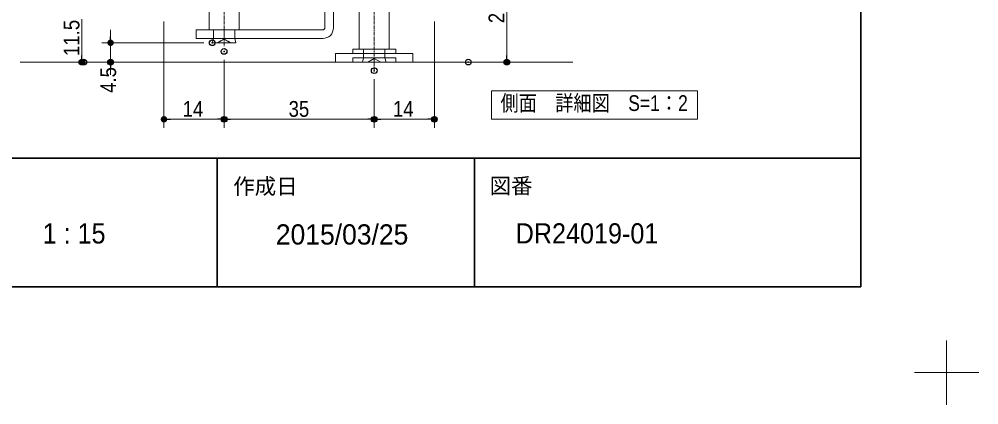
# Model space of a CAD drawing. Units: millimetres, scale not verified. Extents: x -4547 to 4547, y -2284 to 2284.
# Drawn here: x 188 to 1866, y -2284 to -1610 of the extents above; entities that cross this region are included whole.
import ezdxf
from ezdxf.enums import TextEntityAlignment as Align

# ---------------------------------------------------------------- set-up
doc = ezdxf.new("R2010")
doc.units = ezdxf.units.MM
doc.header["$LTSCALE"] = 20
doc.header["$PDMODE"] = 32
doc.header["$PDSIZE"] = 10
for name, pattern in [('USER1', [2.91, 1.76, -0.4, 0.35, -0.4]), ('USER2', [1.11, 0.71, -0.4]), ('USER4', [9.172222, 5.997222, -1.058333, 1.058333, -1.058333])]:
    doc.linetypes.add(name, pattern=pattern)
for name, color, linetype, lineweight in [('0-0_1図面枠', 7, 'Continuous', 20), ('0-1_3一般', 7, 'Continuous', 15), ('0-2_2寸法-2', 7, 'Continuous', 15), ('0-3_0', 7, 'Continuous', 25), ('0-5_2寸法-1', 7, 'Continuous', 15)]:
    doc.layers.add(name, color=color, linetype=linetype, lineweight=lineweight)
doc.layers.add('0-4_Defpoints', color=7, linetype='Continuous')
doc.styles.add('ＭＳ Ｐゴシック', font='')
doc.styles.get('ＭＳ Ｐゴシック').set_extended_font_data('MS PGothic')

# ---------------------------------------------------------------- blocks, each defined once
blk = doc.blocks.new('グループ')
at = {"layer": '0-0_1図面枠', "lineweight": 15}
for p, q in [((63000, -43425), (63000, -45675)), ((64125, -44550), (61875, -44550))]:
    blk.add_line(p, q, dxfattribs=at)
blk = doc.blocks.new('グループ-2')
at = {"layer": '0-0_1図面枠', "lineweight": 35}
for p, q in [((-60000, -37050), (60000, -37050)), ((37500, -37050), (37500, -41550)), ((46500, -37050), (46500, -41550))]:
    blk.add_line(p, q, dxfattribs=at)
blk.add_lwpolyline([(-60000, 41550), (60000, 41550), (60000, -41550), (-60000, -41550)], close=True, dxfattribs=at)
blk = doc.blocks.new('図面枠')
at = {"layer": '0-0_1図面枠'}
for name in ['グループ', 'グループ-2']:
    blk.add_blockref(name, (0, 0), dxfattribs=at)
at = {"layer": '0-0_1図面枠', "style": 'ＭＳ Ｐゴシック'}
for s, p in [('作成日', (38062.5, -38477.4)), ('図番', (47024.9, -38463.2))]:
    blk.add_text(s, height=550.3, dxfattribs=at).set_placement(p, align=Align.BOTTOM_LEFT)
at = {"layer": '0-0_1図面枠', "style": 'ＭＳ Ｐゴシック', "width": 0.95}
blk.add_text('1 : 15', height=707.5, dxfattribs=at).set_placement((31400.2, -40249), align=Align.BOTTOM_LEFT)
blk = doc.blocks.new('グループ-44')
at = {"layer": '0-1_3一般', "linetype": 'USER4', "lineweight": 5}
for p, q in [((37742.6, -20697.1), (37742.6, -33143.2)), ((42992.6, -20697.1), (42992.6, -33996.3))]:
    blk.add_line(p, q, dxfattribs=at)
blk = doc.blocks.new('グループ-46')
at = {"layer": '0-1_3一般', "lineweight": 5}
for p, q in [((42992.6, -29571.3), (42992.6, -29496.3)), ((42280.1, -29796.3), (42355.1, -29721.3)), ((42280.1, -30696.3), (42280.1, -29796.3)), ((42355.1, -29721.3), (42392.6, -29721.3)), ((42842.6, -29646.3), (42655.1, -29646.3)), ((42692.6, -29871.3), (42655.1, -29646.3)), ((42667.6, -29721.3), (43317.6, -29721.3)), ((43142.6, -29646.3), (42842.6, -29646.3)), ((43330.1, -29646.3), (43142.6, -29646.3)), ((43292.6, -29871.3), (43330.1, -29646.3)), ((43317.6, -29721.3), (43592.6, -29721.3)), ((43705.1, -29796.3), (43630.1, -29721.3)), ((43705.1, -29796.3), (43705.1, -30696.3)), ((42692.6, -30621.3), (42692.6, -29871.3)), ((43292.6, -30621.3), (43292.6, -29871.3)), ((43307.6, -30621.3), (43307.6, -29871.3)), ((42130.1, -30246.3), (43855.1, -30246.3)), ((42280.1, -30696.3), (42355.1, -30771.3)), ((42467.6, -30771.3), (42392.6, -30771.3)), ((42467.6, -30621.3), (42692.6, -30621.3)), ((42467.6, -30621.3), (42467.6, -33246.3)), ((43517.6, -30771.3), (42467.6, -30771.3)), ((42677.6, -30621.3), (43307.6, -30621.3)), ((43292.6, -30621.3), (43517.6, -30621.3)), ((43307.6, -30621.3), (43592.6, -30621.3)), ((43517.6, -30621.3), (43517.6, -33246.3)), ((43630.1, -30771.3), (43592.6, -30771.3)), ((43705.1, -30696.3), (43630.1, -30771.3)), ((42992.6, -30996.3), (42992.6, -30921.3)), ((41642.6, -33396.3), (41918.5, -33396.3)), ((41642.6, -33696.3), (41642.6, -33396.3)), ((41918.5, -33396.3), (42617.6, -33396.3)), ((42617.6, -33246.3), (42467.6, -33246.3)), ((42617.6, -33546.3), (42617.6, -33246.3)), ((42617.6, -33246.3), (42617.6, -33546.3)), ((42617.6, -33396.3), (43367.6, -33396.3)), ((43367.6, -33246.3), (43367.6, -33546.3)), ((43517.6, -33246.3), (43367.6, -33246.3)), ((43367.6, -33546.3), (43367.6, -33246.3)), ((43367.6, -33396.3), (44066.6, -33396.3)), ((44066.6, -33396.3), (44342.6, -33396.3)), ((44342.6, -33696.3), (44342.6, -33396.3)), ((41918.5, -33696.3), (41642.6, -33696.3)), ((42542.6, -33696.3), (41918.5, -33696.3)), ((42617.6, -33546.3), (42580.1, -33696.3)), ((42580.1, -33696.3), (42767.6, -33696.3)), ((42617.6, -33696.3), (43367.6, -33696.3)), ((43405.1, -33696.3), (43367.6, -33546.3)), ((44342.6, -33696.3), (44066.6, -33696.3))]:
    blk.add_line(p, q, dxfattribs=at)
for points in [[(42392.6, -29871.3), (42392.6, -29721.3), (42667.6, -29721.3)], [(43142.6, -29646.3), (42992.6, -29732.9), (42842.6, -29646.3)], [(43592.6, -29871.3), (43592.6, -29721.3), (43630.1, -29721.3)], [(42392.6, -29871.3), (42677.6, -29871.3), (43307.6, -29871.3), (43592.6, -29871.3)], [(42392.6, -30621.3), (42677.6, -30621.3), (42677.6, -29871.3)], [(42392.6, -30621.3), (42392.6, -30771.3), (42355.1, -30771.3)], [(43592.6, -30621.3), (43592.6, -30771.3), (43517.6, -30771.3)], [(43742.6, -33396.3), (43742.6, -33246.3), (42242.6, -33246.3), (42242.6, -33396.3)], [(42242.6, -33696.3), (42242.6, -33546.3), (43742.6, -33546.3), (43742.6, -33696.3)], [(44066.6, -33696.3), (43442.6, -33696.3), (42542.6, -33696.3)], [(43217.6, -33696.3), (42992.6, -33566.4), (42767.6, -33696.3)], [(42767.6, -33696.3), (43217.6, -33696.3), (43405.1, -33696.3)]]:
    blk.add_lwpolyline(points, dxfattribs=at)
blk = doc.blocks.new('グループ-56')
at = {"layer": '0-1_3一般', "lineweight": 5}
for p, q in [((30617.6, -33696.3), (41117.6, -33696.3)), ((41117.6, -33696.3), (49937.6, -33696.3))]:
    blk.add_line(p, q, dxfattribs=at)
blk = doc.blocks.new('グループ-58')
at = {"layer": '0-1_3一般'}
for name in ['グループ-56', 'グループ-44', 'グループ-46']:
    blk.add_blockref(name, (0, 0), dxfattribs=at)
blk = doc.blocks.new('グループ-59')
at = {"layer": '0-1_3一般'}
for p, q in [((41567.6, -25221.3), (41567.6, -27816.3)), ((41267.6, -26451.3), (41267.6, -25791.3)), ((41567.6, -25791.3), (41567.6, -26451.3)), ((41267.6, -28476.3), (41267.6, -27816.3)), ((41567.6, -27816.3), (41567.6, -28476.3)), ((41267.6, -32496.3), (41267.6, -28476.3)), ((41567.6, -28476.3), (41567.6, -32496.3)), ((37105.1, -29721.3), (37030.1, -29796.3)), ((38455.1, -29796.3), (37030.1, -29796.3)), ((37030.1, -30696.3), (37030.1, -29796.3)), ((37105.1, -29721.3), (37142.6, -29721.3)), ((37142.6, -29721.3), (38342.6, -29721.3)), ((37592.6, -29646.3), (37405.1, -29646.3)), ((37405.1, -29646.3), (37423.8, -29721.3)), ((37892.6, -29646.3), (37592.6, -29646.3)), ((38080.1, -29646.3), (37892.6, -29646.3)), ((38080.1, -29646.3), (38061.3, -29721.3)), ((38342.6, -29721.3), (38380.1, -29721.3)), ((38380.1, -29721.3), (38455.1, -29796.3)), ((38455.1, -29796.3), (38455.1, -30696.3)), ((37030.1, -30696.3), (38455.1, -30696.3)), ((37105.1, -30771.3), (37030.1, -30696.3)), ((37142.6, -30771.3), (37105.1, -30771.3)), ((38342.6, -30771.3), (37142.6, -30771.3)), ((37217.6, -32571.3), (37217.6, -30771.3)), ((38267.6, -32571.3), (38267.6, -30771.3)), ((38380.1, -30771.3), (38342.6, -30771.3)), ((38380.1, -30771.3), (38455.1, -30696.3)), ((36767.6, -32571.3), (37367.6, -32571.3)), ((38267.6, -32571.3), (37217.6, -32571.3)), ((37367.6, -32571.3), (38117.6, -32571.3)), ((38117.6, -32871.3), (37367.6, -32871.3)), ((38117.6, -32571.3), (41192.6, -32571.3)), ((38155.1, -33021.3), (38117.6, -32871.3)), ((41192.6, -32871.3), (38117.6, -32871.3))]:
    blk.add_line(p, q, dxfattribs=at)
at = {"layer": '0-1_3一般', "linetype": 'USER2'}
for p, q in [((41567.6, -25791.3), (41267.6, -25791.3)), ((41567.6, -26451.3), (41267.6, -26451.3)), ((41567.6, -27816.3), (41267.6, -27816.3)), ((41567.6, -28476.3), (41267.6, -28476.3)), ((37142.6, -29721.3), (37142.6, -29871.3)), ((37423.8, -29721.3), (37442.6, -29796.3)), ((37442.6, -29796.3), (37442.6, -30621.3)), ((38061.3, -29721.3), (38042.6, -29796.3)), ((38042.6, -29796.3), (38042.6, -30621.3)), ((38342.6, -29721.3), (38342.6, -29871.3)), ((37427.6, -29871.3), (37142.6, -29871.3)), ((37427.6, -30621.3), (37427.6, -29871.3)), ((38342.6, -29871.3), (38057.6, -29871.3)), ((37427.6, -30621.3), (37142.6, -30621.3)), ((37142.6, -30771.3), (37142.6, -30621.3)), ((37217.6, -30771.3), (37217.6, -30621.3)), ((38057.6, -30621.3), (37427.6, -30621.3)), ((38042.6, -30621.3), (38267.6, -30621.3)), ((38342.6, -30621.3), (38057.6, -30621.3)), ((38267.6, -30771.3), (38267.6, -30621.3)), ((38342.6, -30771.3), (38342.6, -30621.3)), ((37367.6, -32571.3), (37367.6, -32871.3)), ((37367.6, -32871.3), (37367.6, -32571.3)), ((38117.6, -32871.3), (38117.6, -32571.3)), ((38117.6, -32871.3), (38117.6, -32571.3))]:
    blk.add_line(p, q, dxfattribs=at)
at = {"layer": '0-1_3一般', "linetype": 'USER1'}
for p, q in [((41567.6, -26121.3), (41267.6, -26121.3)), ((41567.6, -28146.3), (41267.6, -28146.3)), ((37742.6, -29732.9), (37742.6, -29421.3)), ((37742.6, -29571.3), (37742.6, -29496.3)), ((38605.1, -30246.3), (36880.1, -30246.3)), ((37742.6, -30996.3), (37742.6, -30921.3)), ((37742.6, -32871.3), (37742.6, -32571.3))]:
    blk.add_line(p, q, dxfattribs=at)
at = {"layer": '0-1_3一般'}
for points in [[(41267.6, -27816.3), (41267.6, -25221.3), (41567.6, -25221.3)], [(37367.6, -32871.3), (36767.6, -32871.3), (36767.6, -32571.3)], [(37367.6, -32871.3), (37330.1, -33021.3), (38155.1, -33021.3)]]:
    blk.add_lwpolyline(points, dxfattribs=at)
at = {"layer": '0-1_3一般', "linetype": 'USER2'}
for points in [[(37892.6, -29646.3), (37742.6, -29732.9), (37592.6, -29646.3)], [(38057.6, -30621.3), (38057.6, -29871.3), (37427.6, -29871.3)], [(37217.6, -30621.3), (37442.6, -30621.3), (38042.6, -30621.3)], [(37967.6, -33021.3), (37742.6, -32891.4), (37517.6, -33021.3)]]:
    blk.add_lwpolyline(points, dxfattribs=at)
at = {"layer": '0-1_3一般'}
for radius in [375, 75]:
    blk.add_arc((41192.6, -32496.3), radius, 270, 0, dxfattribs=at)
blk = doc.blocks.new('_Dot')
at = {"layer": '0-3_0'}
blk.add_line((-10, 0), (-20, 0), dxfattribs=at)
for points in [[(0, 0), (-10, 0), (-9.92, 1.25)], [(0, 0), (-9.92, -1.25), (-10, 0)], [(0, 0), (-9.92, 1.25), (-9.69, 2.49)], [(0, 0), (-9.69, -2.49), (-9.92, -1.25)], [(0, 0), (-9.69, 2.49), (-9.3, 3.68)], [(0, 0), (-9.3, -3.68), (-9.69, -2.49)], [(0, 0), (-9.3, 3.68), (-8.76, 4.82)], [(0, 0), (-8.76, -4.82), (-9.3, -3.68)], [(0, 0), (-8.76, 4.82), (-8.09, 5.88)], [(0, 0), (-8.09, -5.88), (-8.76, -4.82)], [(0, 0), (-8.09, 5.88), (-7.29, 6.85)], [(0, 0), (-7.29, -6.85), (-8.09, -5.88)], [(0, 0), (-7.29, 6.85), (-6.37, 7.71)], [(0, 0), (-6.37, -7.71), (-7.29, -6.85)], [(0, 0), (-6.37, 7.71), (-5.36, 8.44)], [(0, 0), (-5.36, -8.44), (-6.37, -7.71)], [(0, 0), (-5.36, 8.44), (-4.26, 9.05)], [(0, 0), (-4.26, -9.05), (-5.36, -8.44)], [(0, 0), (-4.26, 9.05), (-3.09, 9.51)], [(0, 0), (-3.09, -9.51), (-4.26, -9.05)], [(0, 0), (-3.09, 9.51), (-1.87, 9.82)], [(0, 0), (-1.87, -9.82), (-3.09, -9.51)], [(0, 0), (-1.87, 9.82), (-0.63, 9.98)], [(0, 0), (-0.63, -9.98), (-1.87, -9.82)], [(0, 0), (-0.63, 9.98), (0.63, 9.98)], [(0, 0), (0.63, -9.98), (-0.63, -9.98)], [(0, 0), (0.63, 9.98), (1.87, 9.82)], [(0, 0), (1.87, 9.82), (3.09, 9.51)], [(0, 0), (3.09, 9.51), (4.26, 9.05)], [(0, 0), (4.26, 9.05), (5.36, 8.44)], [(0, 0), (5.36, 8.44), (6.37, 7.71)], [(0, 0), (6.37, 7.71), (7.29, 6.85)], [(0, 0), (7.29, 6.85), (8.09, 5.88)], [(0, 0), (8.09, 5.88), (8.76, 4.82)], [(0, 0), (8.76, 4.82), (9.3, 3.68)], [(0, 0), (9.3, 3.68), (9.69, 2.49)], [(0, 0), (9.69, 2.49), (9.92, 1.25)], [(0, 0), (9.92, 1.25), (10, 0)], [(0, 0), (1.87, -9.82), (0.63, -9.98)], [(0, 0), (3.09, -9.51), (1.87, -9.82)], [(0, 0), (4.26, -9.05), (3.09, -9.51)], [(0, 0), (5.36, -8.44), (4.26, -9.05)], [(0, 0), (6.37, -7.71), (5.36, -8.44)], [(0, 0), (7.29, -6.85), (6.37, -7.71)], [(0, 0), (8.09, -5.88), (7.29, -6.85)], [(0, 0), (8.76, -4.82), (8.09, -5.88)], [(0, 0), (9.3, -3.68), (8.76, -4.82)], [(0, 0), (9.69, -2.49), (9.3, -3.68)], [(0, 0), (9.92, -1.25), (9.69, -2.49)], [(0, 0), (10, 0), (9.92, -1.25)]]:
    blk.add_solid(points, dxfattribs=at)
blk = doc.blocks.new('グループ-60')
at = {"layer": '0-0_1図面枠', "lineweight": 15}
blk.add_lwpolyline([(47092.6, -34696.3), (54292.6, -34696.3), (54292.6, -35696.3), (47092.6, -35696.3)], close=True, dxfattribs=at)
at = {"layer": '0-0_1図面枠', "style": 'ＭＳ Ｐゴシック', "width": 0.85}
blk.add_text('側面\u3000詳細図\u3000S=1：2', height=550.3, dxfattribs=at).set_placement((47404.1, -35570), align=Align.BOTTOM_LEFT)

msp = doc.modelspace()

# ---------------------------------------------------------------- linework, layer by layer
at = {"layer": '0-2_2寸法-2'}
for p, q in [((348.13, -1639.81), (348.13, -1628.55)), ((510.88, -1651.06), (333.13, -1651.06)), ((348.13, -1651.06), (348.13, -1684.81)), ((333.13, -1684.81), (333.33, -1684.81)), ((348.13, -1696.07), (348.13, -1707.32))]:
    msp.add_line(p, q, dxfattribs=at)
at = {"layer": '0-4_Defpoints'}
for p in [(525.88, -1651.06), (546.5, -1666.06), (298.13, -1684.81), (301.25, -1684.81), (348.13, -1684.81), (973.39, -1684.81), (1040.73, -1684.81), (809, -1699.81), (546.5, -1784.81), (809, -1784.81), (914, -1784.81)]:
    msp.add_point(p, dxfattribs=at)
at = {"layer": '0-5_2寸法-1'}
for p, q in [((1040.73, -1497.32), (1040.73, -1673.56)), ((298.13, -1609.82), (298.13, -1673.56)), ((441.5, -1613.56), (441.5, -1799.81)), ((914, -1613.56), (914, -1799.81)), ((286.25, -1684.81), (283.13, -1684.81)), ((546.5, -1681.06), (546.5, -1799.81)), ((546.5, -1681.06), (546.5, -1799.81)), ((988.39, -1684.81), (1055.73, -1684.81)), ((809, -1714.81), (809, -1799.81)), ((809, -1714.81), (809, -1799.81)), ((452.76, -1784.81), (535.25, -1784.81)), ((557.76, -1784.81), (797.75, -1784.81)), ((820.26, -1784.81), (902.75, -1784.81))]:
    msp.add_line(p, q, dxfattribs=at)

# ---------------------------------------------------------------- block references
at = {"layer": '0-0_1図面枠', "xscale": 0.05, "yscale": 0.05}
for name in ['図面枠', 'グループ-60']:
    msp.add_blockref(name, (-1340.62, 0), dxfattribs=at)
at = {"layer": '0-1_3一般', "xscale": 0.05, "yscale": 0.05}
for name in ['グループ-58', 'グループ-59']:
    msp.add_blockref(name, (-1340.62, 0), dxfattribs=at)
at = {"layer": '0-2_2寸法-2', "xscale": 0.5627563, "yscale": 0.5627563}
for p, rotation in [((348.13, -1651.06), 270), ((348.13, -1684.81), 90)]:
    msp.add_blockref('_Dot', p, dxfattribs=dict(at, rotation=rotation))
at = {"layer": '0-5_2寸法-1', "xscale": 0.5627563, "yscale": 0.5627563}
for p, rotation in [((298.13, -1684.81), 270), ((1040.73, -1684.81), 270), ((441.5, -1784.81), 180), ((546.5, -1784.81), 180), ((809, -1784.81), 180)]:
    msp.add_blockref('_Dot', p, dxfattribs=dict(at, rotation=rotation))
for p in [(546.5, -1784.81), (809, -1784.81), (914, -1784.81)]:
    msp.add_blockref('_Dot', p, dxfattribs=at)

# ---------------------------------------------------------------- texts
at = {"layer": '0-0_1図面枠', "style": 'ＭＳ Ｐゴシック'}
msp.add_text('2015/03/25', height=35.38, dxfattribs=at).set_placement((636.96, -2014.31), align=Align.BOTTOM_LEFT)
at = {"layer": '0-0_1図面枠', "style": 'ＭＳ Ｐゴシック', "width": 0.95}
msp.add_text('DR24019-01', height=35.38, dxfattribs=at).set_placement((1056.21, -2012.45), align=Align.BOTTOM_LEFT)
at = {"layer": '0-2_2寸法-2', "style": 'ＭＳ Ｐゴシック', "width": 0.9}
msp.add_text('4.5', height=27.51, rotation=90, dxfattribs=at).set_placement((366.1, -1738.57), align=Align.BOTTOM_LEFT)
at = {"layer": '0-5_2寸法-1', "style": 'ＭＳ Ｐゴシック', "width": 0.9}
for s, p in [('26.5', (1044.61, -1616.85)), ('11.5', (301.94, -1674.1))]:
    msp.add_text(s, height=27.57, rotation=90, dxfattribs=at).set_placement(p, align=Align.BOTTOM_LEFT)
for s, p in [('14', (474.19, -1788.63)), ('35', (659.31, -1788.7)), ('14', (841.69, -1788.63))]:
    msp.add_text(s, height=27.57, dxfattribs=at).set_placement(p, align=Align.BOTTOM_LEFT)

doc.saveas('drawing.dxf')
